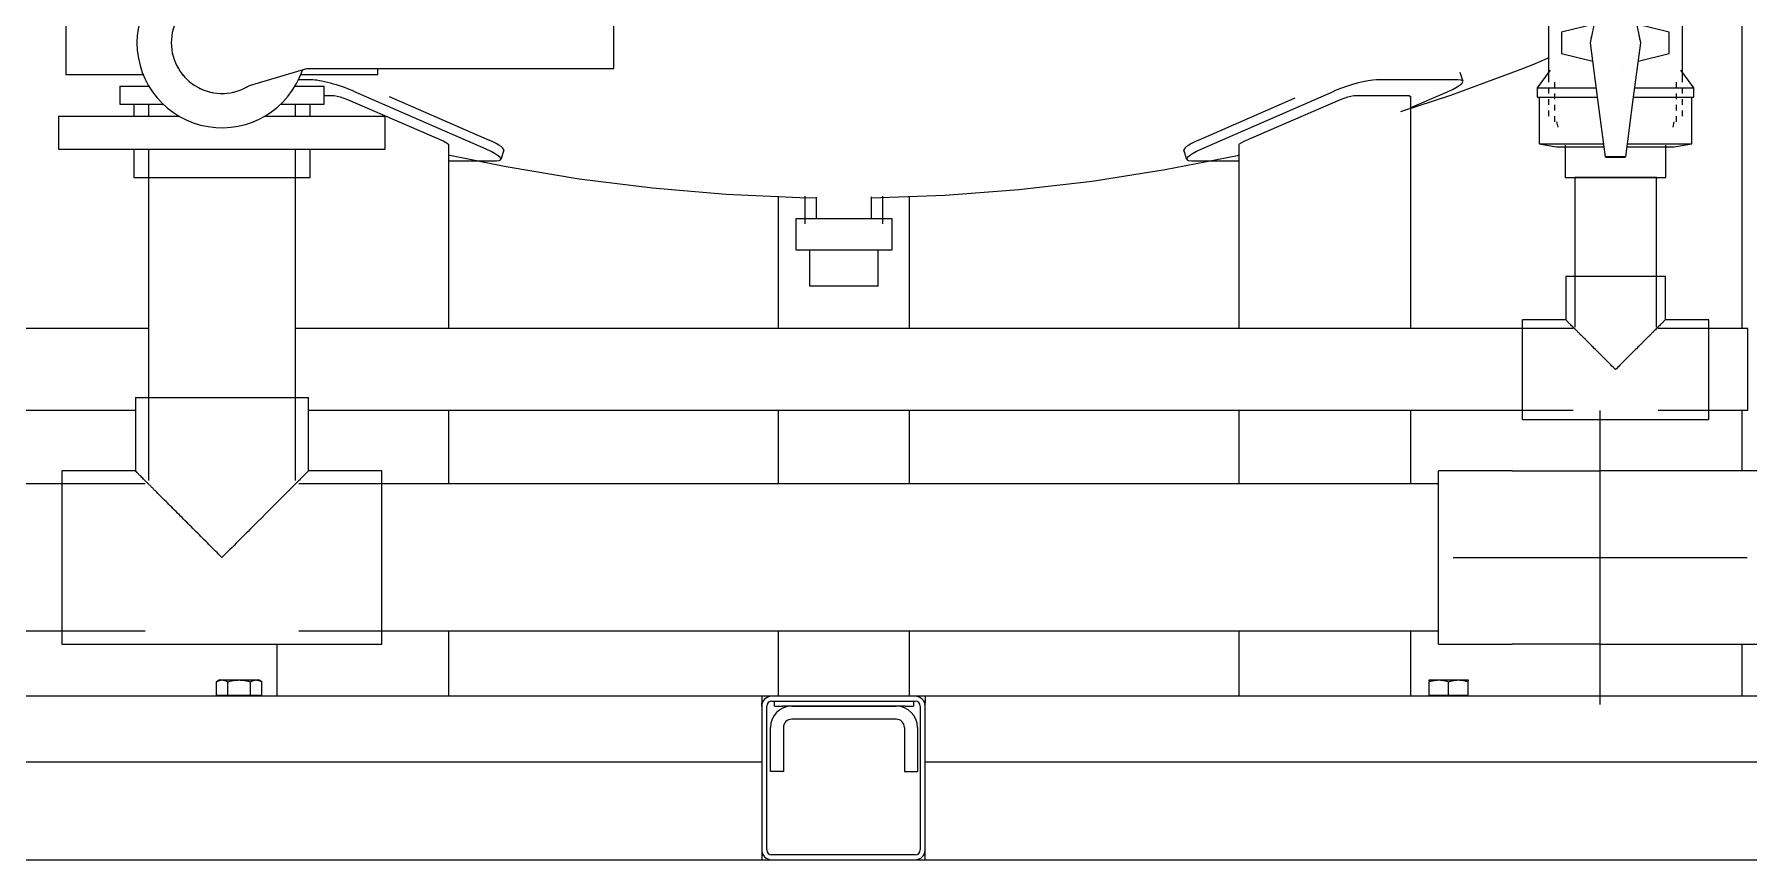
# Model space of a CAD drawing. Header units: millimetres. Extents: x -4001 to 3774, y -595 to 3523.
# Drawn here: x -2379 to -1329, y 0 to 505 of the extents above; entities that cross this region are included whole.
import ezdxf

# ---------------------------------------------------------------- set-up
doc = ezdxf.new("R2010")
doc.units = ezdxf.units.MM
for name, color, linetype, lineweight in [('A_--------_E-', 8, 'Continuous', 9), ('M-_EQPT----_E', 7, 'Continuous', 9), ('M-_WATR----_E', 5, 'Continuous', 9), ('S-_STRL----_A', 7, 'Continuous', 9)]:
    doc.layers.add(name, color=color, linetype=linetype, lineweight=lineweight)

# ---------------------------------------------------------------- blocks, each defined once
blk = doc.blocks.new('PNS-0100 MAIN FRAME - ASY PNS-0100 MAIN FRAME_iam-651195-Разрез 3')
at = {"layer": 'A_--------_E-'}
for p, q in [((-1333.2, 2755), (-1333.2, 325.1)), ((-1333.2, 275.1), (-1333.2, 238)), ((-1333.2, 132), (-1333.2, 100)), ((-1933.2, 100), (-2392.2, 100)), ((-1927.2, 100), (-1933.2, 100)), ((-1933.2, 100), (-1933.2, 96)), ((-1933.2, 94), (-1933.2, 96)), ((-1833.2, 100), (-1839.2, 100)), ((-1274.2, 100), (-1833.2, 100)), ((-1833.2, 100), (-1833.2, 96)), ((-1833.2, 94), (-1833.2, 96)), ((-2392.2, 60), (-1933.2, 60)), ((-1833.2, 60), (-1274.2, 60)), ((-2883.2, 0), (-1933.2, 0)), ((-1933.2, 6), (-1933.2, 0)), ((-1933.2, 0), (-1927.2, 0)), ((-1839.2, 0), (-1833.2, 0)), ((-1833.2, 0), (-1833.2, 6)), ((-1833.2, 0), (-683.2, 0))]:
    blk.add_line(p, q, dxfattribs=at)
at = {"layer": 'S-_STRL----_A'}
for p, q in [((-1839.2, 100), (-1927.2, 100)), ((-1927.2, 97), (-1839.2, 97)), ((-1933.2, 94), (-1933.2, 6)), ((-1930.2, 6), (-1930.2, 94)), ((-1836.2, 94), (-1836.2, 6)), ((-1833.2, 6), (-1833.2, 94)), ((-1839.2, 3), (-1927.2, 3)), ((-1927.2, 0), (-1839.2, 0))]:
    blk.add_line(p, q, dxfattribs=at)
for centre, radius, start, end in [((-1927.2, 94), 6, 90, 180), ((-1927.2, 94), 3, 90, 180), ((-1839.2, 94), 6, 360, 90), ((-1839.2, 94), 3, 360, 90), ((-1927.2, 6), 6, 180, 270), ((-1927.2, 6), 3, 180, 270), ((-1839.2, 6), 3, 270, 0), ((-1839.2, 6), 6, 270, 0)]:
    blk.add_arc(centre, radius, start, end, dxfattribs=at)
blk = doc.blocks.new('PNS-0100 MAIN FRAME - Standard-550811-Разрез 3')
blk.add_blockref('PNS-0100 MAIN FRAME - ASY PNS-0100 MAIN FRAME_iam-651195-Разрез 3', (0, 0))
blk = doc.blocks.new('PNS-Filter column D1000 _Left side_ - ASY PNS-Filter column D1000_iam-V2-Разрез 3')
at = {"layer": 'A_--------_E-'}
for p, q in [((-2209.1, 477.4), (-2217.3, 477.4)), ((-1506.8, 477.4), (-1556.8, 477.4)), ((-1505.8, 482.1), (-1504, 476.5)), ((-2201.2, 467.7), (-2195, 467.7)), ((-2186.8, 465.4), (-2127.9, 439.7)), ((-2101.9, 434.8), (-2182.9, 470.3)), ((-2161.3, 467.2), (-2100.1, 440.4)), ((-1665.8, 440.4), (-1606.7, 466.3)), ((-1583, 470.3), (-1664, 434.8)), ((-1637.9, 439.7), (-1579, 465.4)), ((-1570.8, 467.7), (-1536.8, 467.7)), ((-1536.8, 467.7), (-1536.3, 467)), ((-1536.3, 460.1), (-1513, 470.3)), ((-1536, 467.4), (-1536, 325.1)), ((-2124.9, 437.7), (-2124.9, 325.1)), ((-2091.1, 434.2), (-2092.9, 428.6)), ((-1673, 428.6), (-1674.8, 434.2)), ((-1640.9, 325.1), (-1640.9, 437.7)), ((-2125.1, 427.7), (-2095.7, 427.7)), ((-1670.2, 427.7), (-1640.7, 427.7)), ((-1922.9, 325.1), (-1922.9, 406.1)), ((-1899.7, 392.2), (-1899.7, 405.5)), ((-1866.2, 405.7), (-1866.2, 392.2)), ((-1842.9, 406.1), (-1842.9, 325.1)), ((-2124.9, 275.1), (-2124.9, 230)), ((-1922.9, 230), (-1922.9, 275.1)), ((-1842.9, 275.1), (-1842.9, 230)), ((-1640.9, 230), (-1640.9, 275.1)), ((-1536, 275.1), (-1536, 230)), ((-2124.9, 140), (-2124.9, 100)), ((-1922.9, 100), (-1922.9, 140)), ((-1842.9, 140), (-1842.9, 100)), ((-1640.9, 100), (-1640.9, 140)), ((-1536, 140), (-1536, 100)), ((-2229.8, 100), (-2229.8, 132)), ((-2265.2, 110), (-2267, 108.9)), ((-2267, 100.8), (-2267, 108.9)), ((-2265.2, 110), (-2263.6, 110)), ((-2264.9, 110), (-2263.6, 110)), ((-2263.6, 110), (-2253.2, 110)), ((-2263.6, 110), (-2261.3, 110)), ((-2260.1, 100.8), (-2260.1, 108.9)), ((-2255.9, 110), (-2253.2, 110)), ((-2253.2, 110), (-2242.8, 110)), ((-2253.2, 110), (-2250.5, 110)), ((-2246.2, 100.8), (-2246.2, 108.9)), ((-2245, 110), (-2242.8, 110)), ((-2242.8, 110), (-2241.5, 110)), ((-2242.8, 110), (-2241.2, 110)), ((-2239.3, 108.9), (-2241.2, 110)), ((-2239.3, 100.8), (-2239.3, 108.9)), ((-1524.7, 110), (-1524.2, 110)), ((-1524.7, 110), (-1518.7, 110)), ((-1524.7, 100.8), (-1524.7, 108.9)), ((-1521.5, 110), (-1518.7, 110)), ((-1518.7, 110), (-1516.2, 110)), ((-1518.7, 110), (-1506.7, 110)), ((-1512.7, 100.8), (-1512.7, 108.9)), ((-1509.2, 110), (-1506.7, 110)), ((-1506.7, 110), (-1503.9, 110)), ((-1506.7, 110), (-1500.7, 110)), ((-1501.3, 110), (-1500.7, 110)), ((-1500.7, 100.8), (-1500.7, 108.9)), ((-2267, 100.8), (-2260.1, 100.8)), ((-2264.4, 100), (-2264.4, 100.8)), ((-2260.1, 100.8), (-2246.2, 100.8)), ((-2246.2, 100.8), (-2239.3, 100.8)), ((-2241.9, 100.8), (-2241.9, 100)), ((-1925.4, 94), (-1925.4, 97)), ((-1840.4, 97), (-1840.4, 94)), ((-1524.7, 100.8), (-1512.7, 100.8)), ((-1524, 100), (-1524, 100.8)), ((-1512.7, 100.8), (-1500.7, 100.8)), ((-1501.5, 100.8), (-1501.5, 100)), ((-1925.4, 94), (-1920.4, 94)), ((-1845.4, 94), (-1920.4, 94)), ((-1914.9, 94), (-1850.9, 94)), ((-1850.9, 86), (-1914.9, 86)), ((-1845.4, 94), (-1840.4, 94)), ((-1927.9, 54), (-1927.9, 81)), ((-1919.9, 81), (-1919.9, 54)), ((-1845.9, 81), (-1845.9, 54)), ((-1837.9, 81), (-1837.9, 54)), ((-1919.9, 54), (-1927.9, 54)), ((-1845.9, 54), (-1837.9, 54))]:
    blk.add_line(p, q, dxfattribs=at)
at = {"layer": 'A_--------_E-', "flags": 128}
for points in [[(-1542, 457.9), (-1511.4, 467.9), (-1469, 483.6), (-1459.5, 487.4)], [(-1459.5, 487.4), (-1455.8, 489), (-1452.2, 490.7), (-1451.5, 491)], [(-2195, 467.7), (-2191.4, 467), (-2186.8, 465.4)], [(-1579, 465.4), (-1574.5, 467), (-1570.8, 467.7)], [(-2127.9, 439.7), (-2125.1, 438.1), (-2125, 437.7)], [(-2125.1, 431.5), (-2089.6, 424.2), (-2045, 416.8), (-2000.1, 411.2), (-1955.1, 407.4), (-1909.9, 405.4), (-1899.7, 405.2)], [(-1866.2, 405.2), (-1821, 406.8), (-1775.9, 410.2), (-1731, 415.4), (-1686.3, 422.4), (-1641.9, 431.1), (-1640.7, 431.4)], [(-1640.9, 437.7), (-1640.7, 438.1), (-1637.9, 439.7)]]:
    blk.add_lwpolyline(points, dxfattribs=at)
at = {"layer": 'A_--------_E-'}
for centre, radius, start, end in [((-1914.9, 81), 13, 90, 180), ((-1914.9, 81), 5, 90, 180), ((-1850.9, 81), 13, 0, 90), ((-1850.9, 81), 5, 360, 90)]:
    blk.add_arc(centre, radius, start, end, dxfattribs=at)
for centre, major_axis, start_param, end_param in [((-2192.9, 470.3), (-19, 6.2), 4.217371, 5.788168), ((-1573, 470.3), (19, 6.2), 0.495018, 2.065814), ((-1523, 470.3), (19, 6.2), 5.207407, 6.778203), ((-2111.9, 434.8), (-19, 6.2), 2.646575, 4.217371), ((-2110.1, 440.4), (-19, 6.2), 3.039274, 4.217371), ((-1655.8, 440.4), (19, 6.2), 2.065814, 3.243911), ((-1654, 434.8), (19, 6.2), 2.065814, 3.63661)]:
    blk.add_ellipse(centre, major_axis=major_axis, ratio=0.177259, start_param=start_param, end_param=end_param, dxfattribs=at)
for points in [[(-2267, 108.9), (-2266.6, 109.2), (-2265.8, 109.6), (-2264.7, 109.9), (-2263.9, 110), (-2263.6, 110)], [(-2263.6, 110), (-2263.2, 110), (-2262.5, 109.9), (-2261.3, 109.6), (-2260.5, 109.2), (-2260.1, 108.9)], [(-2260.1, 108.9), (-2259.3, 109.2), (-2257.6, 109.6), (-2255.4, 109.9), (-2253.9, 110), (-2253.2, 110)], [(-2253.2, 110), (-2252.4, 110), (-2251, 109.9), (-2248.7, 109.6), (-2247.1, 109.2), (-2246.2, 108.9)], [(-2246.2, 108.9), (-2245.8, 109.2), (-2245, 109.6), (-2243.9, 109.9), (-2243.1, 110), (-2242.8, 110)], [(-2242.8, 110), (-2242.4, 110), (-2241.7, 109.9), (-2240.5, 109.6), (-2239.7, 109.2), (-2239.3, 108.9)], [(-1524.7, 109.5), (-1524.7, 109.7), (-1524.7, 109.9), (-1524.7, 110), (-1524.7, 110)], [(-1524.7, 108.9), (-1524, 109.2), (-1522.6, 109.6), (-1520.6, 109.9), (-1519.3, 110), (-1518.7, 110)], [(-1524.7, 110), (-1524.7, 110), (-1524.7, 109.9), (-1524.7, 109.6), (-1524.7, 109.2), (-1524.7, 108.9)], [(-1518.7, 110), (-1518.1, 110), (-1516.8, 109.9), (-1514.9, 109.6), (-1513.4, 109.2), (-1512.7, 108.9)], [(-1512.7, 108.9), (-1512, 109.2), (-1510.6, 109.6), (-1508.6, 109.9), (-1507.3, 110), (-1506.7, 110)], [(-1506.7, 110), (-1506.1, 110), (-1504.8, 109.9), (-1502.9, 109.6), (-1501.4, 109.2), (-1500.7, 108.9)], [(-1500.7, 110), (-1500.7, 110), (-1500.7, 109.9), (-1500.7, 109.7), (-1500.7, 109.5)], [(-1500.7, 108.9), (-1500.7, 109.2), (-1500.7, 109.6), (-1500.7, 109.9), (-1500.7, 110), (-1500.7, 110)]]:
    blk.add_open_spline(points, degree=3, dxfattribs=at)
blk = doc.blocks.new('PNS-Filter column D1000 _Left side_ - Standard-V3-Разрез 3')
blk.add_blockref('PNS-Filter column D1000 _Left side_ - ASY PNS-Filter column D1000_iam-V2-Разрез 3', (0, 0))
blk = doc.blocks.new('COMER_TE40_U-PVC тройник равнопроходный - DN16 - DN315 _Grey_-V27-Разрез 3')
at = {"layer": 'M-_WATR----_E', "color": 33, "lineweight": 20}
for p, q in [((-2316.7, 283), (-2316.7, 238)), ((-2210.7, 238), (-2210.7, 283)), ((-2316.7, 238), (-2361.7, 238)), ((-2361.7, 238), (-2361.7, 132)), ((-2165.7, 238), (-2210.7, 238)), ((-2165.7, 132), (-2165.7, 238)), ((-2361.7, 132), (-2165.7, 132))]:
    blk.add_line(p, q, dxfattribs=at)
blk.add_ellipse((-2263.7, 283), major_axis=(-53, 0), ratio=0.000009, start_param=0, end_param=3.141593, dxfattribs=at)
for points, knots in [([(-2263.7, 185), (-2266.4, 187.6), (-2271.6, 192.9), (-2279.5, 200.8), (-2287.2, 208.5), (-2293.3, 214.6), (-2297.9, 219.2), (-2301.3, 222.6), (-2303.9, 225.2), (-2305.9, 227.2), (-2307.3, 228.6), (-2308.7, 230), (-2310, 231.2), (-2311.2, 232.4), (-2312.2, 233.5), (-2313.2, 234.5), (-2314.4, 235.7), (-2316.1, 237.4), (-2316.7, 238), (-2316.7, 238)], [0, 0, 0, 0, 0.111111, 0.222222, 0.333333, 0.444444, 0.5, 0.555556, 0.611111, 0.638889, 0.666667, 0.694444, 0.722222, 0.75, 0.777778, 0.805556, 0.833333, 0.888889, 1, 1, 1, 1]), ([(-2210.7, 238), (-2210.7, 238), (-2211.3, 237.4), (-2213, 235.7), (-2214.2, 234.5), (-2215.2, 233.5), (-2216.2, 232.4), (-2217.5, 231.2), (-2218.7, 230), (-2220.1, 228.6), (-2221.5, 227.2), (-2223.5, 225.2), (-2230.3, 218.4), (-2240.8, 207.9), (-2253.8, 194.9), (-2260.4, 188.3), (-2263.7, 185)], [0, 0, 0, 0, 0.111111, 0.166667, 0.194444, 0.222222, 0.25, 0.277778, 0.305556, 0.333333, 0.361111, 0.388889, 0.444444, 0.722222, 0.861111, 1, 1, 1, 1])]:
    blk.add_open_spline(points, degree=3, knots=knots, dxfattribs=at)
blk = doc.blocks.new('COMER_EL50_U-PVC отвод 90 - DN16-DN315 _Grey_-V28-Разрез 3')
at = {"layer": 'M-_WATR----_E', "color": 33, "lineweight": 20}
for p, q in [((-1473.8, 238), (-1519, 238)), ((-1519, 132), (-1473.8, 132))]:
    blk.add_line(p, q, dxfattribs=at)
at = {"layer": 'M-_WATR----_E', "color": 33, "lineweight": 20, "flags": 128}
for points in [[(-1473.8, 238), (-1471.6, 238), (-1469.5, 238), (-1467.4, 238), (-1465.2, 238), (-1463.1, 238), (-1461, 238), (-1458.9, 238), (-1456.9, 238), (-1454.8, 238), (-1452.9, 238), (-1450.9, 238), (-1449, 238), (-1447.1, 238), (-1445.2, 238), (-1443.4, 238), (-1441.7, 238), (-1440, 238), (-1438.3, 238), (-1436.7, 238), (-1435.2, 238), (-1433.7, 238), (-1432.3, 238), (-1431, 238), (-1429.7, 238), (-1428.5, 238), (-1427.4, 238), (-1426.4, 238), (-1425.4, 238), (-1424.5, 238), (-1423.7, 238), (-1422.9, 238), (-1422.3, 238), (-1421.7, 238), (-1421.2, 238), (-1420.8, 238), (-1420.5, 238), (-1420.2, 238), (-1420.1, 238), (-1420, 238)], [(-1420, 132), (-1420.2, 132), (-1420.4, 132), (-1420.7, 132), (-1421.1, 132), (-1421.5, 132), (-1422.1, 132), (-1422.7, 132), (-1423.4, 132), (-1424.2, 132), (-1425.1, 132), (-1426.1, 132), (-1427.1, 132), (-1428.2, 132), (-1429.4, 132), (-1430.6, 132), (-1432, 132), (-1433.4, 132), (-1434.8, 132), (-1436.3, 132), (-1437.9, 132), (-1439.5, 132), (-1441.2, 132), (-1442.9, 132), (-1444.7, 132), (-1446.6, 132), (-1448.4, 132), (-1450.4, 132), (-1452.3, 132), (-1454.3, 132), (-1456.3, 132), (-1458.4, 132), (-1460.4, 132), (-1462.5, 132), (-1464.7, 132), (-1466.8, 132), (-1468.9, 132), (-1471.1, 132), (-1473.2, 132), (-1473.8, 132)]]:
    blk.add_lwpolyline(points, dxfattribs=at)
at = {"layer": 'M-_WATR----_E', "color": 33, "lineweight": 20}
for start_param, end_param in [(4.712389, 6.283185), (3.141593, 4.712389)]:
    blk.add_ellipse((-1519, 185), major_axis=(0, 53), ratio=0.000006, start_param=start_param, end_param=end_param, dxfattribs=at)
blk = doc.blocks.new('COMER_BUT сермя _Butterfly valves_ red - BUT10090-V32-Разрез 3')
at = {"layer": 'M-_WATR----_E', "color": 33, "lineweight": 20}
for p, q in [((-2211.7, 515.7), (-2246.9, 526.1)), ((-2359.2, 519.3), (-2359.2, 480.7)), ((-2023.7, 515.7), (-2211.7, 515.7)), ((-2168.2, 515.7), (-2168.2, 519.3)), ((-2023.7, 484.3), (-2023.7, 515.7)), ((-2246.9, 473.9), (-2211.7, 484.3)), ((-2211.7, 484.3), (-2023.7, 484.3)), ((-2168.2, 480.7), (-2168.2, 484.3))]:
    blk.add_line(p, q, dxfattribs=at)
for radius, start, end in [(52, 18.7625, 180), (31, 57.209, 180), (31, 116.3193, 122.5134), (31, 101.8704, 108.0945), (31, 90, 93.6317), (31, 87.0806, 90), (31, 73.8007, 81.0623), (31, 60.5118, 67.7695), (31, 145.6075, 151.2815), (31, 130.8717, 136.906), (31, 160.8908, 165.6451), (52, 180, 341.2366), (31, 180, 302.791), (31, 192.2817, 192.8571), (31, 205.1481, 210.167), (31, 217.7273, 223.0948), (31, 230.3079, 235.8629), (31, 242.8892, 248.5572), (31, 296.8164, 301.2261), (31, 255.4705, 261.21), (31, 268.0515, 270), (31, 270, 273.0843), (31, 282.2857, 287.3039)]:
    blk.add_arc((-2263.7, 500), radius, start, end, dxfattribs=at)
for centre, start_param, end_param in [((-2263.7, 519.3), 3.141593, 4.188042), ((-2263.7, 519.3), 5.236736, 6.283185), ((-2263.7, 480.7), 3.141593, 4.188039), ((-2263.7, 480.7), 5.236739, 6.283185)]:
    blk.add_ellipse(centre, major_axis=(95.5, 0), ratio=0.000009, start_param=start_param, end_param=end_param, dxfattribs=at)
blk = doc.blocks.new('COMER_ST10_U-PVC бурт под фланец с гладкой поверхностью red - DN20 - DN225-V34-Разрез 3')
at = {"layer": 'M-_WATR----_E', "lineweight": 20}
for p, q in [((-2326.2, 473.5), (-2326.2, 462.5)), ((-2201.2, 462.5), (-2201.2, 473.5)), ((-2317.7, 462.5), (-2317.7, 455)), ((-2209.7, 455), (-2209.7, 462.5)), ((-2317.7, 435), (-2317.7, 417.5)), ((-2209.7, 417.5), (-2209.7, 435))]:
    blk.add_line(p, q, dxfattribs=at)
for centre, major_axis, start_param, end_param in [((-2263.7, 473.5), (62.5, 0), 3.141593, 3.914973), ((-2263.7, 473.5), (62.5, 0), 5.509805, 6.283185), ((-2263.7, 462.5), (62.5, 0), 3.141593, 4.096395), ((-2263.7, 462.5), (62.5, 0), 5.328383, 6.283185), ((-2263.7, 417.5), (54, 0), 3.141593, 6.283185)]:
    blk.add_ellipse(centre, major_axis=major_axis, ratio=0.000009, start_param=start_param, end_param=end_param, dxfattribs=at)
blk = doc.blocks.new('COMER_BR00_U-PVC свободный фланец red - DN15 - DN200-V36-Разрез 3')
at = {"layer": 'M-_WATR----_E', "lineweight": 20}
for p, q in [((-2363.7, 455), (-2363.7, 435)), ((-2163.7, 435), (-2163.7, 455))]:
    blk.add_line(p, q, dxfattribs=at)
for centre, start_param, end_param in [((-2263.7, 455), 3.141593, 4.449308), ((-2263.7, 455), 4.97547, 6.283185), ((-2263.7, 435), 3.141593, 6.283185)]:
    blk.add_ellipse(centre, major_axis=(100, 0), ratio=0.000009, start_param=start_param, end_param=end_param, dxfattribs=at)
blk = doc.blocks.new('COMER_industrial series - BVI10050-V41-Разрез 3')
at = {"layer": 'M-_WATR----_E', "color": 40, "lineweight": 20}
for p, q in [((-2492, 582.4), (-2492, 562.7)), ((-2430.4, 562.7), (-2430.4, 582.4)), ((-2497.2, 563.6), (-2507.8, 561.8)), ((-2507.8, 561.8), (-2507.8, 533.3)), ((-2414.5, 561.8), (-2425.2, 563.6)), ((-2414.5, 533.3), (-2414.5, 561.8)), ((-2498.4, 548.4), (-2498.4, 544.9)), ((-2496.4, 551.7), (-2497.2, 548.4)), ((-2425.2, 548.4), (-2425.9, 551.7)), ((-2423.9, 544.9), (-2423.9, 548.4)), ((-2502.2, 544.9), (-2502.2, 541.4)), ((-2502.2, 537.9), (-2502.2, 534.5)), ((-2498.4, 541.4), (-2498.4, 537.9)), ((-2468.2, 539), (-2467.2, 543.8)), ((-2468.2, 539), (-2454.2, 539)), ((-2455.2, 543.8), (-2467.2, 543.8)), ((-2455.2, 543.8), (-2454.2, 539)), ((-2423.9, 537.9), (-2423.9, 541.4)), ((-2420.2, 541.4), (-2420.2, 544.9)), ((-2420.2, 534.5), (-2420.2, 537.9)), ((-2509.2, 533.3), (-2509.2, 527.5)), ((-2509.2, 527.5), (-2501.2, 516.8)), ((-2502.2, 531), (-2502.2, 527.5)), ((-2498.4, 534.5), (-2498.4, 531)), ((-2498.4, 527.5), (-2498.4, 524)), ((-2423.9, 531), (-2423.9, 534.5)), ((-2423.9, 524), (-2423.9, 527.5)), ((-2421.2, 516.8), (-2413.2, 527.5)), ((-2420.2, 527.5), (-2420.2, 531)), ((-2413.2, 527.5), (-2413.2, 533.3)), ((-2502.2, 524), (-2502.2, 476)), ((-2465.5, 514.4), (-2465.5, 514.4)), ((-2420.2, 476), (-2420.2, 524)), ((-2474.1, 511.5), (-2494.2, 506.6)), ((-2494.2, 506.6), (-2494.2, 493.4)), ((-2428.2, 506.6), (-2448.3, 511.5)), ((-2428.2, 493.4), (-2428.2, 506.6)), ((-2494.2, 493.4), (-2475, 488.8)), ((-2447.3, 488.8), (-2428.2, 493.4)), ((-2501.2, 483.2), (-2509.2, 472.5)), ((-2456.9, 485.6), (-2456.9, 485.6)), ((-2413.2, 472.5), (-2421.2, 483.2)), ((-2509.2, 472.5), (-2509.2, 466.7)), ((-2502.2, 472.5), (-2502.2, 469)), ((-2498.4, 476), (-2498.4, 472.5)), ((-2423.9, 472.5), (-2423.9, 476)), ((-2420.2, 469), (-2420.2, 472.5)), ((-2413.2, 466.7), (-2413.2, 472.5)), ((-2507.8, 466.7), (-2507.8, 438.2)), ((-2502.2, 465.5), (-2502.2, 462.1)), ((-2498.4, 469), (-2498.4, 465.5)), ((-2498.4, 462.1), (-2498.4, 458.6)), ((-2423.9, 465.5), (-2423.9, 469)), ((-2423.9, 458.6), (-2423.9, 462.1)), ((-2420.2, 462.1), (-2420.2, 465.5)), ((-2414.5, 438.2), (-2414.5, 466.7)), ((-2502.2, 458.6), (-2502.2, 455.1)), ((-2498.4, 455.1), (-2498.4, 451.6)), ((-2497.2, 451.6), (-2496.4, 448.3)), ((-2425.9, 448.3), (-2425.2, 451.6)), ((-2423.9, 451.6), (-2423.9, 455.1)), ((-2420.2, 455.1), (-2420.2, 458.6)), ((-2507.8, 438.2), (-2497.2, 436.4)), ((-2492, 437.3), (-2492, 417.6)), ((-2430.4, 417.6), (-2430.4, 437.3)), ((-2425.2, 436.4), (-2414.5, 438.2)), ((-2467.2, 430), (-2467.2, 430.2)), ((-2455.1, 430.2), (-2467.2, 430.2)), ((-2467.2, 430), (-2455.2, 430)), ((-2455.1, 430.2), (-2455.2, 430))]:
    blk.add_line(p, q, dxfattribs=at)
at = {"layer": 'M-_WATR----_E', "color": 40, "lineweight": 20, "flags": 128}
for points in [[(-2476.5, 500), (-2472.3, 519.6), (-2468.2, 539)], [(-2454.2, 539), (-2450, 519.6), (-2445.8, 500)], [(-2467.2, 430.2), (-2471.9, 465.2), (-2476.5, 500)], [(-2445.8, 500), (-2450.5, 465.2), (-2455.1, 430.2)]]:
    blk.add_lwpolyline(points, dxfattribs=at)
at = {"layer": 'M-_WATR----_E', "color": 40, "lineweight": 20}
for centre, major_axis, ratio, start_param, end_param in [((-2461.2, 582.4), (30.8, 0), 0.000018, 3.141593, 6.283124), ((-2461.2, 561.8), (46.6, 0), 0.000018, 3.141593, 6.283124), ((-2461.2, 563.6), (36, 0), 0.000018, 3.141593, 6.283124), ((-2461.2, 533.3), (48, 0), 0.000018, 3.141593, 4.539055), ((-2461.2, 527.5), (48, 0), 0.000018, 3.141606, 4.513044), ((-2461.2, 533.3), (48, 0), 0.000018, 4.885466, 6.283124), ((-2461.2, 527.5), (48, 0), 0.000018, 4.91148, 6.283124), ((-2461.2, 500), (-4.4, 14.5), 1, 0.974878, 1.115502), ((-2461.2, 500), (-4.4, 14.5), 1, 4.5834, 4.726351), ((-2461.2, 500), (-4.4, 14.5), 1, 4.551471, 4.666396), ((-2461.2, 472.5), (48, 0), 0.000018, 3.141593, 4.465799), ((-2461.2, 472.5), (48, 0), 0.000018, 4.958737, 6.283124), ((-2461.2, 466.7), (48, 0), 0.000018, 3.141593, 4.482936), ((-2461.2, 466.7), (48, 0), 0.000018, 4.941603, 6.283124), ((-2461.2, 438.2), (46.6, 0), 0.000018, 3.141701, 4.558992), ((-2461.2, 436.4), (36, 0), 0.000018, 3.141701, 4.51976), ((-2461.2, 436.4), (36, 0), 0.000018, 4.904711, 6.283077), ((-2461.2, 438.2), (46.6, 0), 0.000018, 4.86555, 6.283077), ((-2461.2, 417.6), (30.8, 0), 0.000018, 3.141593, 6.283124)]:
    blk.add_ellipse(centre, major_axis=major_axis, ratio=ratio, start_param=start_param, end_param=end_param, dxfattribs=at)
blk = doc.blocks.new('COMER_TE40_U-PVC тройник равнопроходный - DN16 - DN315 _Grey_-486139-Разрез 3')
at = {"layer": 'M-_WATR----_E', "color": 40, "lineweight": 20}
for p, q in [((-1441, 357), (-1441, 330.5)), ((-1380, 330.5), (-1380, 357)), ((-1441, 330.5), (-1467.5, 330.5)), ((-1353.5, 330.5), (-1380, 330.5)), ((-1467.5, 269.5), (-1353.5, 269.5))]:
    blk.add_line(p, q, dxfattribs=at)
for centre, major_axis, ratio, start_param, end_param in [((-1410.5, 357), (-30.5, 0), 0.000165, 3.141593, 6.283141), ((-1467.5, 300), (0, 30.5), 0.000044, 3.141757, 6.283185), ((-1353.5, 300), (0, 30.5), 0.000044, 3.141757, 6.283185)]:
    blk.add_ellipse(centre, major_axis=major_axis, ratio=ratio, start_param=start_param, end_param=end_param, dxfattribs=at)
for points, knots in [([(-1410.5, 300), (-1412.5, 301.9), (-1416.4, 305.9), (-1421.2, 310.7), (-1424.5, 313.9), (-1426.3, 315.8), (-1427.6, 317.1), (-1428.9, 318.4), (-1430.2, 319.7), (-1431.5, 320.9), (-1432.7, 322.1), (-1433.8, 323.3), (-1434.9, 324.4), (-1436, 325.4), (-1437, 326.4), (-1437.8, 327.3), (-1438.7, 328.1), (-1439.4, 328.8), (-1440, 329.4), (-1440.4, 329.9), (-1440.9, 330.3), (-1441, 330.5), (-1441, 330.5)], [0, 0, 0, 0, 0.142857, 0.285714, 0.357143, 0.392857, 0.428571, 0.464286, 0.5, 0.535714, 0.571429, 0.607143, 0.642857, 0.678571, 0.714286, 0.75, 0.785714, 0.821429, 0.857143, 0.892857, 0.928571, 1, 1, 1, 1]), ([(-1380, 330.5), (-1380.1, 330.5), (-1380.2, 330.3), (-1380.7, 329.9), (-1381.1, 329.4), (-1381.7, 328.8), (-1382.4, 328.1), (-1383.3, 327.3), (-1384.1, 326.4), (-1385.1, 325.4), (-1386.1, 324.4), (-1387.3, 323.3), (-1388.4, 322.1), (-1389.6, 320.9), (-1391.3, 319.3), (-1393, 317.5), (-1394.8, 315.8), (-1396.6, 313.9), (-1399.9, 310.7), (-1404.7, 305.9), (-1408.6, 301.9), (-1410.5, 300)], [0, 0, 0, 0, 0.071429, 0.107143, 0.142857, 0.178571, 0.214286, 0.25, 0.285714, 0.321429, 0.357143, 0.392857, 0.428571, 0.464286, 0.5, 0.571429, 0.607143, 0.642857, 0.714286, 0.857143, 1, 1, 1, 1])]:
    blk.add_open_spline(points, degree=3, knots=knots, dxfattribs=at)
blk = doc.blocks.new('COMER_UN82_U-PVC муфта разборная ВКС- ВР_U-PVC_ с прокладкой EPDM - DN20xG1_2_ - DN63xG2_-934013-Разрез 3')
at = {"layer": 'M-_WATR----_E', "lineweight": 20}
for p, q in [((-1906.8, 406.1), (-1906.8, 389.2)), ((-1859, 389.2), (-1859, 406.1)), ((-1912.4, 392.2), (-1912.4, 373.3)), ((-1882.9, 392.2), (-1912.4, 392.2)), ((-1853.4, 392.2), (-1882.9, 392.2)), ((-1853.4, 373.3), (-1853.4, 392.2)), ((-1912.4, 373.3), (-1882.9, 373.3)), ((-1903.9, 373.3), (-1903.9, 351.3)), ((-1882.9, 373.3), (-1853.4, 373.3)), ((-1861.9, 351.3), (-1861.9, 373.3)), ((-1903.9, 351.3), (-1882.9, 351.3)), ((-1882.9, 351.3), (-1861.9, 351.3))]:
    blk.add_line(p, q, dxfattribs=at)
blk = doc.blocks.new('COMER_EL50_U-PVC отвод 90 - DN16-DN315 _Grey_-V78-Разрез 3')
at = {"layer": 'M-_WATR----_E', "color": 33, "lineweight": 20}
for p, q in [((-1321, 238), (-1366.2, 238)), ((-1366.2, 132), (-1321, 132))]:
    blk.add_line(p, q, dxfattribs=at)
at = {"layer": 'M-_WATR----_E', "color": 33, "lineweight": 20, "flags": 128}
for points in [[(-1366.2, 238), (-1368.4, 238), (-1370.5, 238), (-1372.6, 238), (-1374.8, 238), (-1376.9, 238), (-1379, 238), (-1381.1, 238), (-1383.1, 238), (-1385.2, 238), (-1387.1, 238), (-1389.1, 238), (-1391, 238), (-1392.9, 238), (-1394.8, 238), (-1396.6, 238), (-1398.3, 238), (-1400, 238), (-1401.7, 238), (-1403.3, 238), (-1404.8, 238), (-1406.3, 238), (-1407.7, 238), (-1409, 238), (-1410.3, 238), (-1411.5, 238), (-1412.6, 238), (-1413.6, 238), (-1414.6, 238), (-1415.5, 238), (-1416.3, 238), (-1417.1, 238), (-1417.7, 238), (-1418.3, 238), (-1418.8, 238), (-1419.2, 238), (-1419.5, 238), (-1419.8, 238), (-1419.9, 238), (-1420, 238), (-1420, 238)], [(-1420, 132), (-1420, 132), (-1419.8, 132), (-1419.6, 132), (-1419.3, 132), (-1418.9, 132), (-1418.5, 132), (-1417.9, 132), (-1417.3, 132), (-1416.6, 132), (-1415.8, 132), (-1414.9, 132), (-1413.9, 132), (-1412.9, 132), (-1411.8, 132), (-1410.6, 132), (-1409.4, 132), (-1408, 132), (-1406.6, 132), (-1405.2, 132), (-1403.7, 132), (-1402.1, 132), (-1400.5, 132), (-1398.8, 132), (-1397.1, 132), (-1395.3, 132), (-1393.4, 132), (-1391.6, 132), (-1389.6, 132), (-1387.7, 132), (-1385.7, 132), (-1383.7, 132), (-1381.6, 132), (-1379.6, 132), (-1377.5, 132), (-1375.3, 132), (-1373.2, 132), (-1371.1, 132), (-1368.9, 132), (-1366.8, 132), (-1366.2, 132)]]:
    blk.add_lwpolyline(points, dxfattribs=at)
at = {"layer": 'M-_WATR----_E', "color": 33, "lineweight": 20}
for start_param, end_param in [(4.712389, 6.283185), (3.141593, 4.712389)]:
    blk.add_ellipse((-1321, 185), major_axis=(0, 53), ratio=0.000006, start_param=start_param, end_param=end_param, dxfattribs=at)

msp = doc.modelspace()

# ---------------------------------------------------------------- linework, layer by layer
at = {"layer": 'M-_WATR----_E', "color": 33, "lineweight": 20}
for p, q in [((-2308.7, 474), (-2308.7, 473.5)), ((-2218.7, 473.5), (-2218.7, 474)), ((-2308.7, 462.5), (-2308.7, 455)), ((-2218.7, 455), (-2218.7, 462.5)), ((-2308.7, 435), (-2308.7, 232)), ((-2218.7, 232), (-2218.7, 435)), ((-1420, 95), (-1420, 275)), ((-2310.7, 230), (-3216, 230)), ((-1519, 230), (-2216.7, 230)), ((-1510, 185), (-1330, 185)), ((-3216, 140), (-2310.7, 140)), ((-2216.7, 140), (-1519, 140))]:
    msp.add_line(p, q, dxfattribs=at)
at = {"layer": 'M-_WATR----_E', "color": 40, "lineweight": 20}
for p, q in [((-1435.5, 417.5), (-1435.5, 326)), ((-1385.5, 326), (-1385.5, 417.5)), ((-2308.7, 325.1), (-2402.2, 325.1)), ((-1436.5, 325.1), (-2218.7, 325.1)), ((-1329.5, 325.1), (-1384.5, 325.1)), ((-1329.5, 275.1), (-1329.5, 325.1)), ((-2402.2, 275.1), (-2316.7, 275.1)), ((-2210.7, 275.1), (-1436.5, 275.1)), ((-1384.5, 275.1), (-1329.5, 275.1))]:
    msp.add_line(p, q, dxfattribs=at)
for start_param, end_param in [(1.570796, 3.141593), (0, 1.570796)]:
    msp.add_ellipse((-1410.5, 417.5), major_axis=(25, 0), ratio=0.000165, start_param=start_param, end_param=end_param, dxfattribs=at)

# ---------------------------------------------------------------- block references
at = {"layer": 'A_--------_E-'}
msp.add_blockref('PNS-0100 MAIN FRAME - Standard-550811-Разрез 3', (0, 0), dxfattribs=at)
at = {"layer": 'M-_EQPT----_E'}
msp.add_blockref('PNS-Filter column D1000 _Left side_ - Standard-V3-Разрез 3', (0, 0), dxfattribs=at)
at = {"layer": 'M-_WATR----_E', "color": 40, "lineweight": 20}
for name, p in [('COMER_industrial series - BVI10050-V41-Разрез 3', (1050.6, 0)), ('COMER_TE40_U-PVC тройник равнопроходный - DN16 - DN315 _Grey_-486139-Разрез 3', (0, 0))]:
    msp.add_blockref(name, p, dxfattribs=at)
at = {"layer": 'M-_WATR----_E', "color": 33, "lineweight": 20}
for name in ['COMER_BUT сермя _Butterfly valves_ red - BUT10090-V32-Разрез 3', 'COMER_TE40_U-PVC тройник равнопроходный - DN16 - DN315 _Grey_-V27-Разрез 3', 'COMER_EL50_U-PVC отвод 90 - DN16-DN315 _Grey_-V28-Разрез 3', 'COMER_EL50_U-PVC отвод 90 - DN16-DN315 _Grey_-V78-Разрез 3']:
    msp.add_blockref(name, (0, 0), dxfattribs=at)
at = {"layer": 'M-_WATR----_E', "lineweight": 20}
for name in ['COMER_ST10_U-PVC бурт под фланец с гладкой поверхностью red - DN20 - DN225-V34-Разрез 3', 'COMER_BR00_U-PVC свободный фланец red - DN15 - DN200-V36-Разрез 3']:
    msp.add_blockref(name, (0, 0), dxfattribs=at)
at = {"layer": 'M-_WATR----_E'}
msp.add_blockref('COMER_UN82_U-PVC муфта разборная ВКС- ВР_U-PVC_ с прокладкой EPDM - DN20xG1_2_ - DN63xG2_-934013-Разрез 3', (0, 0), dxfattribs=at)

doc.saveas('drawing.dxf')
